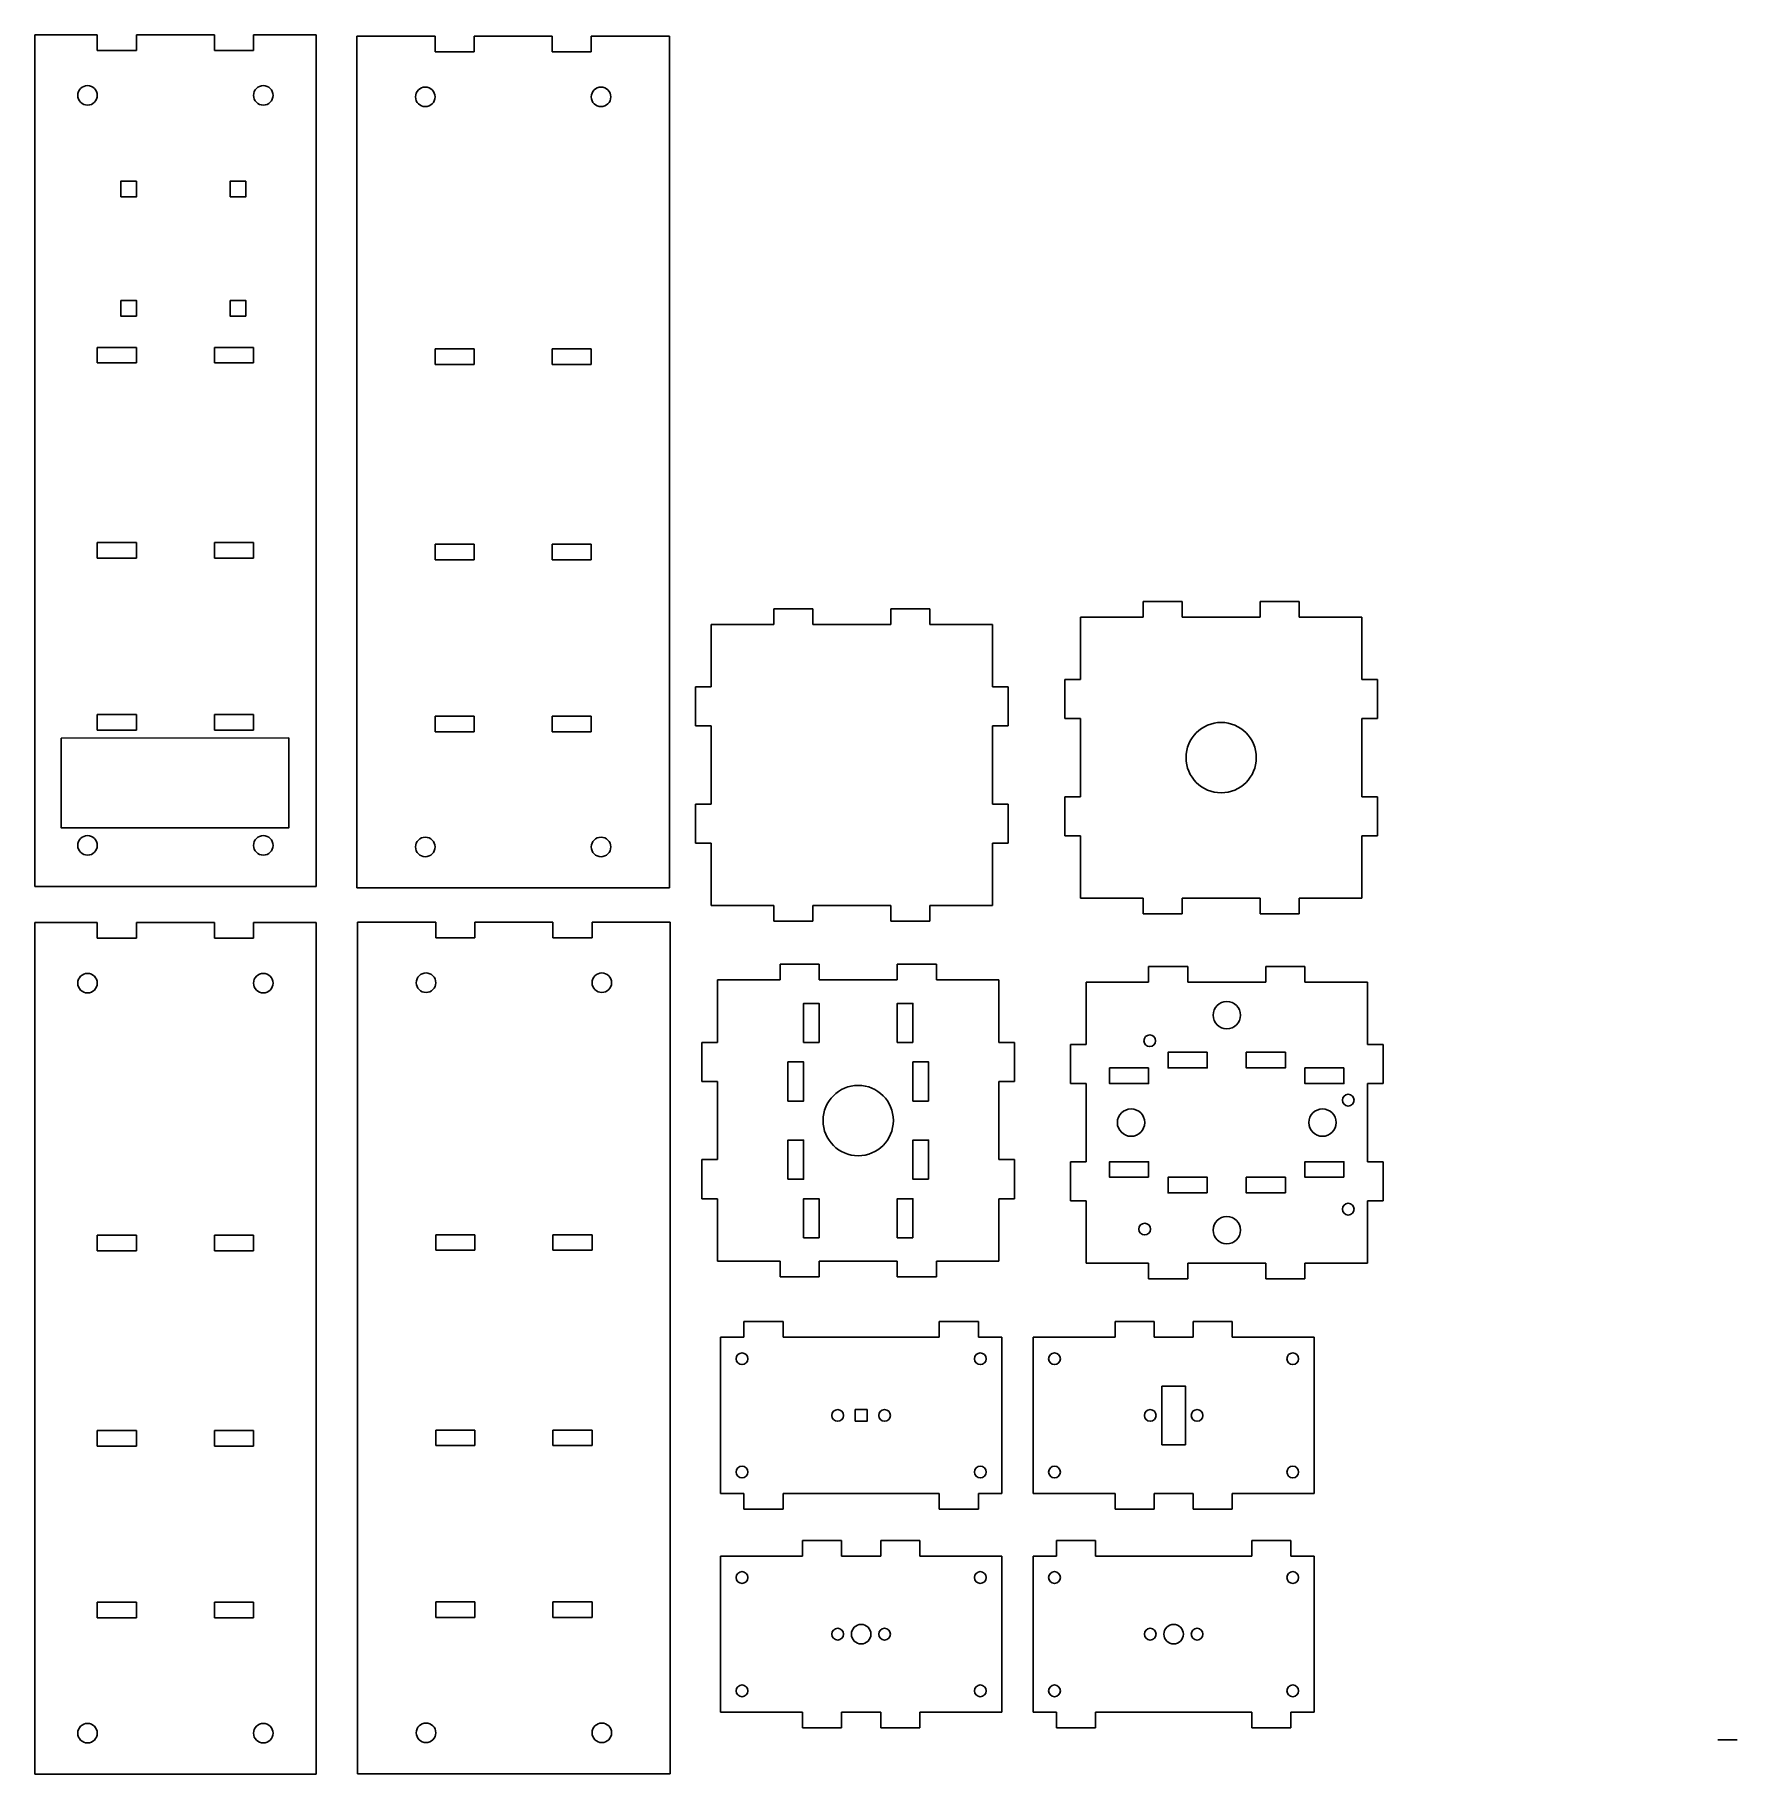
# Model space of a CAD drawing. Header units: millimetres. Extents: x -602 to -166, y -66 to 380.
import ezdxf

# ---------------------------------------------------------------- set-up
doc = ezdxf.new("R2010")
doc.units = ezdxf.units.MM

msp = doc.modelspace()

# ---------------------------------------------------------------- linework, layer by layer
for p, q in [((-601.64, 379.51), (-585.64, 379.51)), ((-601.64, 261.51), (-601.64, 379.51)), ((-585.64, 379.51), (-585.64, 375.51)), ((-575.64, 375.51), (-575.64, 379.51)), ((-575.64, 379.51), (-555.64, 379.51)), ((-555.64, 379.51), (-555.64, 375.51)), ((-545.64, 375.51), (-545.64, 379.51)), ((-545.64, 379.51), (-529.64, 379.51)), ((-529.64, 379.51), (-529.64, 261.51)), ((-519.19, 161.12), (-519.19, 379.12)), ((-519.19, 379.12), (-499.19, 379.12)), ((-499.19, 379.12), (-499.19, 375.12)), ((-489.19, 375.12), (-489.19, 379.12)), ((-489.19, 379.12), (-469.19, 379.12)), ((-469.19, 379.12), (-469.19, 375.12)), ((-459.19, 375.12), (-459.19, 379.12)), ((-459.19, 379.12), (-439.19, 379.12)), ((-439.19, 379.12), (-439.19, 161.12)), ((-585.64, 375.51), (-575.64, 375.51)), ((-555.64, 375.51), (-545.64, 375.51)), ((-499.19, 375.12), (-489.19, 375.12)), ((-469.19, 375.12), (-459.19, 375.12)), ((-575.64, 299.51), (-585.64, 299.51)), ((-585.64, 299.51), (-585.64, 295.51)), ((-575.64, 295.51), (-575.64, 299.51)), ((-545.64, 299.51), (-555.64, 299.51)), ((-555.64, 299.51), (-555.64, 295.51)), ((-545.64, 295.51), (-545.64, 299.51)), ((-489.19, 299.12), (-499.19, 299.12)), ((-499.19, 299.12), (-499.19, 295.12)), ((-489.19, 295.12), (-489.19, 299.12)), ((-459.19, 299.12), (-469.19, 299.12)), ((-469.19, 299.12), (-469.19, 295.12)), ((-459.19, 295.12), (-459.19, 299.12)), ((-585.64, 295.51), (-575.64, 295.51)), ((-555.64, 295.51), (-545.64, 295.51)), ((-499.19, 295.12), (-489.19, 295.12)), ((-469.19, 295.12), (-459.19, 295.12)), ((-601.64, 161.51), (-601.64, 261.51)), ((-529.64, 261.51), (-529.64, 161.51)), ((-575.64, 249.51), (-585.64, 249.51)), ((-585.64, 249.51), (-585.64, 245.51)), ((-575.64, 245.51), (-575.64, 249.51)), ((-545.64, 249.51), (-555.64, 249.51)), ((-555.64, 249.51), (-555.64, 245.51)), ((-545.64, 245.51), (-545.64, 249.51)), ((-585.64, 245.51), (-575.64, 245.51)), ((-555.64, 245.51), (-545.64, 245.51)), ((-489.19, 249.12), (-499.19, 249.12)), ((-499.19, 249.12), (-499.19, 245.12)), ((-499.19, 245.12), (-489.19, 245.12)), ((-489.19, 245.12), (-489.19, 249.12)), ((-459.19, 249.12), (-469.19, 249.12)), ((-469.19, 249.12), (-469.19, 245.12)), ((-469.19, 245.12), (-459.19, 245.12)), ((-459.19, 245.12), (-459.19, 249.12)), ((-402.49, 232.6), (-412.49, 232.6)), ((-412.49, 232.6), (-412.49, 228.6)), ((-402.49, 228.6), (-402.49, 232.6)), ((-372.49, 232.6), (-382.49, 232.6)), ((-382.49, 232.6), (-382.49, 228.6)), ((-372.49, 228.6), (-372.49, 232.6)), ((-307.94, 234.48), (-317.94, 234.48)), ((-317.94, 234.48), (-317.94, 230.48)), ((-307.94, 230.48), (-307.94, 234.48)), ((-277.94, 234.48), (-287.94, 234.48)), ((-287.94, 234.48), (-287.94, 230.48)), ((-277.94, 230.48), (-277.94, 234.48)), ((-428.49, 228.6), (-412.49, 228.6)), ((-428.49, 212.6), (-428.49, 228.6)), ((-402.49, 228.6), (-382.49, 228.6)), ((-372.49, 228.6), (-356.49, 228.6)), ((-356.49, 228.6), (-356.49, 212.6)), ((-333.94, 230.48), (-317.94, 230.48)), ((-333.94, 214.48), (-333.94, 230.48)), ((-307.94, 230.48), (-287.94, 230.48)), ((-277.94, 230.48), (-261.94, 230.48)), ((-261.94, 230.48), (-261.94, 214.48)), ((-333.94, 214.48), (-337.94, 214.48)), ((-337.94, 214.48), (-337.94, 204.48)), ((-257.94, 214.48), (-261.94, 214.48)), ((-257.94, 204.48), (-257.94, 214.48)), ((-428.49, 212.6), (-432.49, 212.6)), ((-432.49, 212.6), (-432.49, 202.6)), ((-352.49, 212.6), (-356.49, 212.6)), ((-352.49, 202.6), (-352.49, 212.6)), ((-575.64, 205.51), (-585.64, 205.51)), ((-585.64, 205.51), (-585.64, 201.51)), ((-575.64, 201.51), (-575.64, 205.51)), ((-545.64, 205.51), (-555.64, 205.51)), ((-555.64, 205.51), (-555.64, 201.51)), ((-545.64, 201.51), (-545.64, 205.51)), ((-489.19, 205.12), (-499.19, 205.12)), ((-499.19, 205.12), (-499.19, 201.12)), ((-489.19, 201.12), (-489.19, 205.12)), ((-459.19, 205.12), (-469.19, 205.12)), ((-469.19, 205.12), (-469.19, 201.12)), ((-459.19, 201.12), (-459.19, 205.12)), ((-585.64, 201.51), (-575.64, 201.51)), ((-555.64, 201.51), (-545.64, 201.51)), ((-499.19, 201.12), (-489.19, 201.12)), ((-469.19, 201.12), (-459.19, 201.12)), ((-432.49, 202.6), (-428.49, 202.6)), ((-428.49, 182.6), (-428.49, 202.6)), ((-356.49, 202.6), (-352.49, 202.6)), ((-356.49, 202.6), (-356.49, 182.6)), ((-337.94, 204.48), (-333.94, 204.48)), ((-333.94, 184.48), (-333.94, 204.48)), ((-261.94, 204.48), (-257.94, 204.48)), ((-261.94, 204.48), (-261.94, 184.48)), ((-428.49, 182.6), (-432.49, 182.6)), ((-432.49, 182.6), (-432.49, 172.6)), ((-352.49, 182.6), (-356.49, 182.6)), ((-352.49, 172.6), (-352.49, 182.6)), ((-333.94, 184.48), (-337.94, 184.48)), ((-337.94, 184.48), (-337.94, 174.48)), ((-257.94, 184.48), (-261.94, 184.48)), ((-257.94, 174.48), (-257.94, 184.48)), ((-337.94, 174.48), (-333.94, 174.48)), ((-333.94, 158.48), (-333.94, 174.48)), ((-261.94, 174.48), (-257.94, 174.48)), ((-261.94, 174.48), (-261.94, 158.48)), ((-432.49, 172.6), (-428.49, 172.6)), ((-428.49, 156.6), (-428.49, 172.6)), ((-356.49, 172.6), (-352.49, 172.6)), ((-356.49, 172.6), (-356.49, 156.6)), ((-529.64, 161.51), (-601.64, 161.51)), ((-439.19, 161.12), (-519.19, 161.12)), ((-412.49, 156.6), (-428.49, 156.6)), ((-412.49, 156.6), (-412.49, 152.6)), ((-402.49, 152.6), (-402.49, 156.6)), ((-382.49, 156.6), (-402.49, 156.6)), ((-382.49, 156.6), (-382.49, 152.6)), ((-356.49, 156.6), (-372.49, 156.6)), ((-372.49, 152.6), (-372.49, 156.6)), ((-317.94, 158.48), (-333.94, 158.48)), ((-317.94, 158.48), (-317.94, 154.48)), ((-307.94, 154.48), (-307.94, 158.48)), ((-287.94, 158.48), (-307.94, 158.48)), ((-287.94, 158.48), (-287.94, 154.48)), ((-261.94, 158.48), (-277.94, 158.48)), ((-277.94, 154.48), (-277.94, 158.48)), ((-601.64, 152.26), (-585.64, 152.26)), ((-601.64, 34.26), (-601.64, 152.26)), ((-585.64, 152.26), (-585.64, 148.26)), ((-575.64, 148.26), (-575.64, 152.26)), ((-575.64, 152.26), (-555.64, 152.26)), ((-555.64, 152.26), (-555.64, 148.26)), ((-545.64, 148.26), (-545.64, 152.26)), ((-545.64, 152.26), (-529.64, 152.26)), ((-529.64, 152.26), (-529.64, 34.26)), ((-518.99, 152.37), (-498.99, 152.37)), ((-518.99, 34.37), (-518.99, 152.37)), ((-498.99, 152.37), (-498.99, 148.37)), ((-488.99, 148.37), (-488.99, 152.37)), ((-488.99, 152.37), (-468.99, 152.37)), ((-468.99, 152.37), (-468.99, 148.37)), ((-458.99, 148.37), (-458.99, 152.37)), ((-458.99, 152.37), (-438.99, 152.37)), ((-438.99, 152.37), (-438.99, 34.37)), ((-412.49, 152.6), (-402.49, 152.6)), ((-382.49, 152.6), (-372.49, 152.6)), ((-317.94, 154.48), (-307.94, 154.48)), ((-287.94, 154.48), (-277.94, 154.48)), ((-585.64, 148.26), (-575.64, 148.26)), ((-555.64, 148.26), (-545.64, 148.26)), ((-498.99, 148.37), (-488.99, 148.37)), ((-468.99, 148.37), (-458.99, 148.37)), ((-400.85, 141.58), (-410.85, 141.58)), ((-410.85, 141.58), (-410.85, 137.58)), ((-400.85, 137.58), (-400.85, 141.58)), ((-370.85, 141.58), (-380.85, 141.58)), ((-380.85, 141.58), (-380.85, 137.58)), ((-370.85, 137.58), (-370.85, 141.58)), ((-306.51, 141.05), (-316.51, 141.05)), ((-316.51, 141.05), (-316.51, 137.05)), ((-306.51, 137.05), (-306.51, 141.05)), ((-276.51, 141.05), (-286.51, 141.05)), ((-286.51, 141.05), (-286.51, 137.05)), ((-276.51, 137.05), (-276.51, 141.05)), ((-426.85, 137.58), (-410.85, 137.58)), ((-426.85, 121.58), (-426.85, 137.58)), ((-400.85, 137.58), (-380.85, 137.58)), ((-370.85, 137.58), (-354.85, 137.58)), ((-354.85, 137.58), (-354.85, 121.58)), ((-332.51, 137.05), (-316.51, 137.05)), ((-332.51, 121.05), (-332.51, 137.05)), ((-306.51, 137.05), (-286.51, 137.05)), ((-276.51, 137.05), (-260.51, 137.05)), ((-260.51, 137.05), (-260.51, 121.05)), ((-426.85, 121.58), (-430.85, 121.58)), ((-430.85, 121.58), (-430.85, 111.58)), ((-350.85, 121.58), (-354.85, 121.58)), ((-350.85, 111.58), (-350.85, 121.58)), ((-332.51, 121.05), (-336.51, 121.05)), ((-336.51, 121.05), (-336.51, 111.05)), ((-256.51, 121.05), (-260.51, 121.05)), ((-256.51, 111.05), (-256.51, 121.05)), ((-430.85, 111.58), (-426.85, 111.58)), ((-426.85, 91.58), (-426.85, 111.58)), ((-354.85, 111.58), (-350.85, 111.58)), ((-354.85, 111.58), (-354.85, 91.58)), ((-336.51, 111.05), (-332.51, 111.05)), ((-332.51, 91.05), (-332.51, 111.05)), ((-260.51, 111.05), (-256.51, 111.05)), ((-260.51, 111.05), (-260.51, 91.05)), ((-426.85, 91.58), (-430.85, 91.58)), ((-430.85, 91.58), (-430.85, 81.58)), ((-350.85, 91.58), (-354.85, 91.58)), ((-350.85, 81.58), (-350.85, 91.58)), ((-332.51, 91.05), (-336.51, 91.05)), ((-336.51, 91.05), (-336.51, 81.05)), ((-256.51, 91.05), (-260.51, 91.05)), ((-256.51, 81.05), (-256.51, 91.05)), ((-430.85, 81.58), (-426.85, 81.58)), ((-426.85, 65.58), (-426.85, 81.58)), ((-354.85, 81.58), (-350.85, 81.58)), ((-354.85, 81.58), (-354.85, 65.58)), ((-336.51, 81.05), (-332.51, 81.05)), ((-332.51, 65.05), (-332.51, 81.05)), ((-260.51, 81.05), (-256.51, 81.05)), ((-260.51, 81.05), (-260.51, 65.05)), ((-575.64, 72.26), (-585.64, 72.26)), ((-585.64, 72.26), (-585.64, 68.26)), ((-575.64, 68.26), (-575.64, 72.26)), ((-545.64, 72.26), (-555.64, 72.26)), ((-555.64, 72.26), (-555.64, 68.26)), ((-545.64, 68.26), (-545.64, 72.26)), ((-488.99, 72.37), (-498.99, 72.37)), ((-498.99, 72.37), (-498.99, 68.37)), ((-488.99, 68.37), (-488.99, 72.37)), ((-458.99, 72.37), (-468.99, 72.37)), ((-468.99, 72.37), (-468.99, 68.37)), ((-458.99, 68.37), (-458.99, 72.37)), ((-585.64, 68.26), (-575.64, 68.26)), ((-555.64, 68.26), (-545.64, 68.26)), ((-498.99, 68.37), (-488.99, 68.37)), ((-468.99, 68.37), (-458.99, 68.37)), ((-410.85, 65.58), (-426.85, 65.58)), ((-410.85, 65.58), (-410.85, 61.58)), ((-400.85, 61.58), (-400.85, 65.58)), ((-380.85, 65.58), (-400.85, 65.58)), ((-380.85, 65.58), (-380.85, 61.58)), ((-354.85, 65.58), (-370.85, 65.58)), ((-370.85, 61.58), (-370.85, 65.58)), ((-316.51, 65.05), (-332.51, 65.05)), ((-316.51, 65.05), (-316.51, 61.05)), ((-306.51, 61.05), (-306.51, 65.05)), ((-286.51, 65.05), (-306.51, 65.05)), ((-286.51, 65.05), (-286.51, 61.05)), ((-260.51, 65.05), (-276.51, 65.05)), ((-276.51, 61.05), (-276.51, 65.05)), ((-410.85, 61.58), (-400.85, 61.58)), ((-380.85, 61.58), (-370.85, 61.58)), ((-316.51, 61.05), (-306.51, 61.05)), ((-286.51, 61.05), (-276.51, 61.05)), ((-410.1, 50.11), (-420.1, 50.11)), ((-420.1, 50.11), (-420.1, 46.11)), ((-410.1, 46.11), (-410.1, 50.11)), ((-360.1, 50.11), (-370.1, 50.11)), ((-370.1, 50.11), (-370.1, 46.11)), ((-360.1, 46.11), (-360.1, 50.11)), ((-315.1, 50.11), (-325.1, 50.11)), ((-325.1, 50.11), (-325.1, 46.11)), ((-315.1, 46.11), (-315.1, 50.11)), ((-295.1, 50.11), (-305.1, 50.11)), ((-305.1, 50.11), (-305.1, 46.11)), ((-295.1, 46.11), (-295.1, 50.11)), ((-426.1, 6.11), (-426.1, 46.11)), ((-426.1, 46.11), (-420.1, 46.11)), ((-410.1, 46.11), (-370.1, 46.11)), ((-360.1, 46.11), (-354.1, 46.11)), ((-354.1, 46.11), (-354.1, 6.11)), ((-346.1, 6.11), (-346.1, 46.11)), ((-346.1, 46.11), (-325.1, 46.11)), ((-346.1, 46.11), (-325.1, 46.11)), ((-330.1, 46.11), (-325.1, 46.11)), ((-315.1, 46.11), (-305.1, 46.11)), ((-315.1, 46.11), (-305.1, 46.11)), ((-295.1, 46.11), (-290.1, 46.11)), ((-295.1, 46.11), (-274.1, 46.11)), ((-295.1, 46.11), (-274.1, 46.11)), ((-274.1, 46.11), (-274.1, 6.11)), ((-601.64, -65.74), (-601.64, 34.26)), ((-529.64, 34.26), (-529.64, -65.74)), ((-518.99, -65.63), (-518.99, 34.37)), ((-438.99, 34.37), (-438.99, -65.63)), ((-575.64, 22.26), (-585.64, 22.26)), ((-585.64, 22.26), (-585.64, 18.26)), ((-575.64, 18.26), (-575.64, 22.26)), ((-545.64, 22.26), (-555.64, 22.26)), ((-555.64, 22.26), (-555.64, 18.26)), ((-545.64, 18.26), (-545.64, 22.26)), ((-488.99, 22.37), (-498.99, 22.37)), ((-498.99, 22.37), (-498.99, 18.37)), ((-488.99, 18.37), (-488.99, 22.37)), ((-458.99, 22.37), (-468.99, 22.37)), ((-468.99, 22.37), (-468.99, 18.37)), ((-458.99, 18.37), (-458.99, 22.37)), ((-585.64, 18.26), (-575.64, 18.26)), ((-555.64, 18.26), (-545.64, 18.26)), ((-498.99, 18.37), (-488.99, 18.37)), ((-468.99, 18.37), (-458.99, 18.37)), ((-420.1, 6.11), (-426.1, 6.11)), ((-420.1, 6.11), (-420.1, 2.11)), ((-410.1, 2.11), (-410.1, 6.11)), ((-370.1, 6.11), (-410.1, 6.11)), ((-370.1, 6.11), (-370.1, 2.11)), ((-354.1, 6.11), (-360.1, 6.11)), ((-360.1, 2.11), (-360.1, 6.11)), ((-325.1, 6.11), (-346.1, 6.11)), ((-325.1, 6.11), (-325.1, 2.11)), ((-315.1, 2.11), (-315.1, 6.11)), ((-305.1, 6.11), (-315.1, 6.11)), ((-305.1, 6.11), (-305.1, 2.11)), ((-274.1, 6.11), (-295.1, 6.11)), ((-295.1, 2.11), (-295.1, 6.11)), ((-420.1, 2.11), (-410.1, 2.11)), ((-370.1, 2.11), (-360.1, 2.11)), ((-325.1, 2.11), (-315.1, 2.11)), ((-305.1, 2.11), (-295.1, 2.11)), ((-395.1, -5.89), (-405.1, -5.89)), ((-405.1, -5.89), (-405.1, -9.89)), ((-395.1, -9.89), (-395.1, -5.89)), ((-375.1, -5.89), (-385.1, -5.89)), ((-385.1, -5.89), (-385.1, -9.89)), ((-375.1, -9.89), (-375.1, -5.89)), ((-330.1, -5.89), (-340.1, -5.89)), ((-340.1, -5.89), (-340.1, -9.89)), ((-330.1, -9.89), (-330.1, -5.89)), ((-280.1, -5.89), (-290.1, -5.89)), ((-290.1, -5.89), (-290.1, -9.89)), ((-280.1, -9.89), (-280.1, -5.89)), ((-426.1, -49.89), (-426.1, -9.89)), ((-426.1, -9.89), (-405.1, -9.89)), ((-395.1, -9.89), (-385.1, -9.89)), ((-375.1, -9.89), (-354.1, -9.89)), ((-354.1, -9.89), (-354.1, -49.89)), ((-346.1, -49.89), (-346.1, -9.89)), ((-346.1, -9.89), (-340.1, -9.89)), ((-330.1, -9.89), (-290.1, -9.89)), ((-280.1, -9.89), (-274.1, -9.89)), ((-274.1, -9.89), (-274.1, -49.89)), ((-575.64, -21.74), (-585.64, -21.74)), ((-585.64, -21.74), (-585.64, -25.74)), ((-575.64, -25.74), (-575.64, -21.74)), ((-545.64, -21.74), (-555.64, -21.74)), ((-555.64, -21.74), (-555.64, -25.74)), ((-545.64, -25.74), (-545.64, -21.74)), ((-488.99, -21.63), (-498.99, -21.63)), ((-498.99, -21.63), (-498.99, -25.63)), ((-488.99, -25.63), (-488.99, -21.63)), ((-458.99, -21.63), (-468.99, -21.63)), ((-468.99, -21.63), (-468.99, -25.63)), ((-458.99, -25.63), (-458.99, -21.63)), ((-585.64, -25.74), (-575.64, -25.74)), ((-555.64, -25.74), (-545.64, -25.74)), ((-498.99, -25.63), (-488.99, -25.63)), ((-468.99, -25.63), (-458.99, -25.63)), ((-426.1, -49.89), (-405.1, -49.89)), ((-405.1, -49.89), (-405.1, -53.89)), ((-395.1, -53.89), (-395.1, -49.89)), ((-395.1, -49.89), (-385.1, -49.89)), ((-385.1, -49.89), (-385.1, -53.89)), ((-375.1, -53.89), (-375.1, -49.89)), ((-370.1, -49.89), (-375.1, -49.89)), ((-375.1, -49.89), (-354.1, -49.89)), ((-346.1, -49.89), (-340.1, -49.89)), ((-340.1, -49.89), (-340.1, -53.89)), ((-330.1, -53.89), (-330.1, -49.89)), ((-320.1, -49.89), (-330.1, -49.89)), ((-330.1, -49.89), (-290.1, -49.89)), ((-290.1, -49.89), (-300.1, -49.89)), ((-290.1, -49.89), (-290.1, -53.89)), ((-280.1, -53.89), (-280.1, -49.89)), ((-280.1, -49.89), (-274.1, -49.89)), ((-405.1, -53.89), (-395.1, -53.89)), ((-385.1, -53.89), (-375.1, -53.89)), ((-340.1, -53.89), (-330.1, -53.89)), ((-290.1, -53.89), (-280.1, -53.89)), ((-165.83, -56.93), (-170.83, -56.93)), ((-529.64, -65.74), (-601.64, -65.74)), ((-438.99, -65.63), (-518.99, -65.63))]:
    msp.add_line(p, q)
for points in [[(-579.64, 338.01), (-575.64, 338.01), (-575.64, 342.01), (-579.64, 342.01)], [(-551.64, 338.01), (-547.64, 338.01), (-547.64, 342.01), (-551.64, 342.01)], [(-579.64, 311.51), (-575.64, 311.51), (-575.64, 307.51), (-579.64, 307.51)], [(-551.64, 311.51), (-547.64, 311.51), (-547.64, 307.51), (-551.64, 307.51)], [(-594.86, 199.5), (-536.64, 199.51), (-536.64, 176.51), (-594.86, 176.5)], [(-404.85, 121.58), (-400.85, 121.58), (-400.85, 131.58), (-404.85, 131.58)], [(-376.85, 121.58), (-380.85, 121.58), (-380.85, 131.58), (-376.85, 131.58)], [(-408.85, 106.58), (-404.85, 106.58), (-404.85, 116.58), (-408.85, 116.58)], [(-372.85, 106.58), (-376.85, 106.58), (-376.85, 116.58), (-372.85, 116.58)], [(-301.51, 119.05), (-301.51, 115.05), (-311.51, 115.05), (-311.51, 119.05)], [(-281.51, 119.05), (-281.51, 115.05), (-291.51, 115.05), (-291.51, 119.05)], [(-316.51, 115.05), (-316.51, 111.05), (-326.51, 111.05), (-326.51, 115.05)], [(-266.51, 115.05), (-266.51, 111.05), (-276.51, 111.05), (-276.51, 115.05)], [(-408.85, 86.58), (-404.85, 86.58), (-404.85, 96.58), (-408.85, 96.58)], [(-372.85, 86.58), (-376.85, 86.58), (-376.85, 96.58), (-372.85, 96.58)], [(-316.51, 87.05), (-316.51, 91.05), (-326.51, 91.05), (-326.51, 87.05)], [(-266.51, 87.05), (-266.51, 91.05), (-276.51, 91.05), (-276.51, 87.05)], [(-301.51, 83.05), (-301.51, 87.05), (-311.51, 87.05), (-311.51, 83.05)], [(-281.51, 83.05), (-281.51, 87.05), (-291.51, 87.05), (-291.51, 83.05)], [(-404.85, 71.58), (-400.85, 71.58), (-400.85, 81.58), (-404.85, 81.58)], [(-376.85, 71.58), (-380.85, 71.58), (-380.85, 81.58), (-376.85, 81.58)], [(-313.1, 33.61), (-307.1, 33.61), (-307.1, 18.61), (-313.1, 18.61)], [(-391.6, 24.61), (-388.6, 24.61), (-388.6, 27.61), (-391.6, 27.61)]]:
    msp.add_lwpolyline(points, close=True)
for centre, radius in [((-588.14, 364.01), 2.5), ((-543.14, 364.01), 2.5), ((-501.69, 363.62), 2.5), ((-456.69, 363.62), 2.5), ((-297.94, 194.48), 9), ((-588.14, 172.01), 2.5), ((-543.14, 172.01), 2.5), ((-501.69, 171.62), 2.5), ((-456.69, 171.62), 2.5), ((-588.14, 136.76), 2.5), ((-543.14, 136.76), 2.5), ((-501.49, 136.87), 2.5), ((-456.49, 136.87), 2.5), ((-296.51, 128.55), 3.5), ((-316.21, 122), 1.5), ((-390.85, 101.58), 9), ((-265.41, 106.8), 1.5), ((-321.01, 101.05), 3.5), ((-272.01, 101.05), 3.5), ((-265.41, 78.9), 1.5), ((-296.51, 73.55), 3.5), ((-317.51, 73.8), 1.5), ((-420.6, 40.61), 1.5), ((-359.6, 40.61), 1.5), ((-340.6, 40.61), 1.5), ((-279.6, 40.61), 1.5), ((-396.1, 26.11), 1.5), ((-384.1, 26.11), 1.5), ((-316.1, 26.11), 1.5), ((-304.1, 26.11), 1.5), ((-420.6, 11.61), 1.5), ((-359.6, 11.61), 1.5), ((-340.6, 11.61), 1.5), ((-279.6, 11.61), 1.5), ((-420.6, -15.39), 1.5), ((-359.6, -15.39), 1.5), ((-340.6, -15.39), 1.5), ((-279.6, -15.39), 1.5), ((-396.1, -29.89), 1.5), ((-390.1, -29.89), 2.5), ((-384.1, -29.89), 1.5), ((-316.1, -29.89), 1.5), ((-310.1, -29.89), 2.5), ((-304.1, -29.89), 1.5), ((-420.6, -44.39), 1.5), ((-359.6, -44.39), 1.5), ((-340.6, -44.39), 1.5), ((-279.6, -44.39), 1.5), ((-588.14, -55.24), 2.5), ((-543.14, -55.24), 2.5), ((-501.49, -55.13), 2.5), ((-456.49, -55.13), 2.5)]:
    msp.add_circle(centre, radius)

doc.saveas('drawing.dxf')
